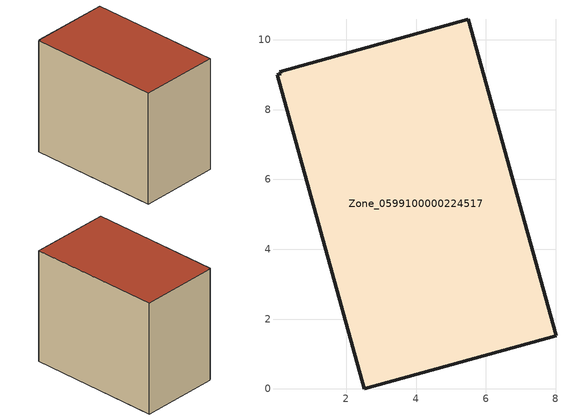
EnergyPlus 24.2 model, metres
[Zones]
Zone_0599100000224517
 floor ground (C_G): 0.1,9.09 5.49,10.59 8.01,1.52 2.52,0 0.02,8.99 0.13,9.02 z0
 wall outside (C_F): 8.01,1.52 5.49,10.59 0.1,9.09 0.13,9.02 0.02,8.99 2.52,0 8.01,1.52 z0:8.09
 roof outside (C_R): 5.49,10.59 0.1,9.09 0.13,9.02 0.02,8.99 2.52,0 8.01,1.52 z8.09
[BUILDING]
Pand.0599100000224517: North Axis=0; Terrain=City; Loads Convergence Tolerance Value=0.04; Temperature Convergence Tolerance Value=0.4; Solar Distribution=FullExterior; Maximum Number of Warmup Days=25; Minimum Number of Warmup Days=1
[Site:Location]
Rotterdam.The.Hague.AP_ZH_NLD Design_Conditions: Latitude=51.96; Longitude=4.45; Time Zone=1; Elevation=-4.5
[SITE:GROUNDTEMPERATURE:BUILDINGSURFACE]
18, 18, 18, 18, 18, 18, 18, 18, 18, 18, 18, 18
[MATERIAL] Thermal Absorptance=0.9; Solar Absorptance=0.7; Visible Absorptance=0.7
Name | Roughness | Thickness | Conductivity | Density | Specific Heat
G.TI.1975-1991 | MediumSmooth | 0.15 | 0.288461 | 540 | 1210
F.TI.1975-1991 | Rough | 0.3 | 0.230769 | 1920 | 840
R.TI.1975-1991 | MediumRough | 0.2 | 0.153846 | 1500 | 1000
[CONSTRUCTION]
C_G: G.TI.1975-1991
C_F: F.TI.1975-1991
C_R: R.TI.1975-1991
[ZONE]
Zone_0599100000224517: Type=1; Multiplier=1; Ceiling Height=Autocalculate; Volume=Autocalculate; Floor Area=autocalculate; Part of Total Floor Area=Yes
[ZONEINFILTRATION:DESIGNFLOWRATE]
Infil_Zone_0599100000224517: Zone or ZoneList or Space or SpaceList=Zone_0599100000224517; Schedule=AlwaysOn; Design Flow Rate Calculation Method=Flow/Area; Flow Rate per Floor Area=0.003; Constant Term Coefficient=1; Temperature Term Coefficient=0; Velocity Term Coefficient=0; Velocity Squared Term Coefficient=0
[HVACTEMPLATE:ZONE:IDEALLOADSAIRSYSTEM]
Zone_0599100000224517: Maximum Heating Supply Air Temperature=50; Minimum Cooling Supply Air Temperature=13; Maximum Heating Supply Air Humidity Ratio=0.0156; Minimum Cooling Supply Air Humidity Ratio=0.0077; Heating Limit=NoLimit; Cooling Limit=NoLimit; Dehumidification Control Type=ConstantSensibleHeatRatio; Cooling Sensible Heat Ratio=0.7; Dehumidification Setpoint=60; Humidification Control Type=None; Humidification Setpoint=30; Outdoor Air Method=None; Outdoor Air Flow Rate per Person=0.00944; Outdoor Air Flow Rate per Zone Floor Area=0; Outdoor Air Flow Rate per Zone=0; Demand Controlled Ventilation Type=None; Outdoor Air Economizer Type=NoEconomizer; Heat Recovery Type=None; Sensible Heat Recovery Effectiveness=0.7; Latent Heat Recovery Effectiveness=0.65
[ZONECONTROL:THERMOSTAT]
ThermostatControl_Zone_0599100000224517: Zone or ZoneList=Zone_0599100000224517; Control Type Schedule=DualSetpointControlType; Control 1=Thermostat_Zone_0599100000224517; Temperature Difference Between Cutout And Setpoint=0
[THERMOSTATSETPOINT:DUALSETPOINT]
Thermostat_Zone_0599100000224517: Heating Setpoint Temperature Schedule=HeatingSetpoint_Zone_0599100000224517; Cooling Setpoint Temperature Schedule=CoolingSetpoint_Zone_0599100000224517
[SCHEDULE:COMPACT]
HeatingSetpoint_Zone_0599100000224517: Through: 12/31, For: AllDays, Until: 24:00, 21
CoolingSetpoint_Zone_0599100000224517: Through: 12/31, For: AllDays, Until: 24:00, 24
DualSetpointControlType: Through: 12/31, For: AllDays, Until: 24:00, 4
AlwaysOn: Through: 12/31, For: AllDays, Until: 24:00, 1
